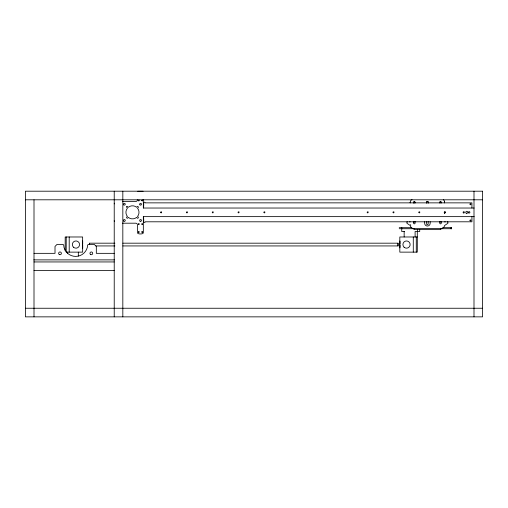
<?xml version="1.0" encoding="UTF-8"?>
<svg xmlns="http://www.w3.org/2000/svg" width="508" height="508" viewBox="0 0 508 508"><rect width="100%" height="100%" fill="white"/><g stroke="black" fill="none" stroke-linecap="round" stroke-linejoin="round"><path stroke-width="0.76" d="M82.645 244.119L82.645 240.976L82.658 244.056M399.828 244.119L399.828 240.976L399.84 244.056M399.834 247.409L399.84 244.996L399.834 247.885M89.535 243.23L89.535 244.558L89.535 243.18L114.91 243.18M122.841 245.936L398.005 245.936L398.005 245.529L398.005 243.18L122.841 243.18M398.005 245.936L398.005 243.23M444.627 202.768L444.589 201.727M410.197 202.87L410.229 202.26M137.693 191.256L143.116 191.256M25.4 199.803L482.6 199.803M122.371 201.473L135.757 201.473A1.721 1.721 0 0 0 137.477 199.752M474.199 208.032L143.332 208.032L143.332 199.473M474.199 216.637L143.332 216.637L143.332 232.975C143.129 234.315 137.738 234.309 137.477 232.975L137.477 224.917A1.721 1.721 0 0 0 135.757 223.196L122.396 223.196M407.441 221.901L406.927 221.901L406.927 223.279L410.235 225.495A3.74 3.74 0 0 0 413.918 228.587L440.906 228.587A3.74 3.74 0 0 0 444.589 225.495L447.897 223.279L447.897 221.901L447.383 221.901M409.512 221.901L410.197 221.901M444.627 221.901L445.313 221.901M399.212 227.686L411.543 227.686M442.805 227.686L451.631 227.686M399.212 228.721L414.357 228.721M440.538 228.721L451.631 228.721M404.628 231.508L401.72 231.508L401.796 227.686M417.297 236.982L399.821 236.982L399.821 252.133L417.297 252.133L417.297 231.508M95.879 245.936L114.91 245.936M34.004 253.34L55.01 253.34L55.01 246.437L57.074 244.373L62.928 244.373L63.703 245.053L64.027 247.491A12.052 12.052 0 0 0 87.3 247.491L87.624 245.053L88.405 244.373L94.253 244.373L96.323 246.437L96.323 253.34L114.224 253.34M33.788 259.88L114.44 259.88M34.004 261.944L114.249 261.944M34.004 270.548L114.224 270.548M25.4 308.248L482.6 308.248M444.627 213.119L444.506 213.068A3.442 3.442 0 0 0 444.163 212.236M473.996 191.199L473.996 316.859M471.926 208.032L471.926 202.863L145.161 202.863A0.686 0.686 0 0 0 144.475 202.178A0.686 0.686 0 0 0 143.783 202.863L143.612 208.032M471.926 216.637L471.926 221.799L145.161 221.799A0.686 0.686 0 0 1 144.475 222.491A0.686 0.686 0 0 1 143.783 221.799L143.612 216.637M451.568 227.686L451.568 228.721L451.485 227.686M451.377 227.686L451.377 228.721M451.25 227.686L451.314 228.721M451.117 227.686L451.117 228.721M444.627 202.07L444.627 202.87M444.627 211.633L444.627 213.481M441.255 221.602L441.255 223.082A0.756 0.756 0 0 1 440.493 223.838A0.756 0.756 0 0 1 439.738 223.082L439.738 221.602M440.836 228.587L440.836 229.622L413.988 229.622L413.988 228.587M430.168 221.723L430.168 223.279A2.756 2.756 0 0 1 427.412 226.028A2.756 2.756 0 0 1 424.656 223.279L424.656 221.723M428.168 221.583L428.168 223.939A0.756 0.756 0 0 1 427.412 224.701A0.756 0.756 0 0 1 426.656 223.939L426.656 221.583M419.71 229.419L419.71 231.508L415.106 231.508L415.106 236.982M417.519 229.419L417.519 231.508M416.274 236.982L416.274 252.133M415.087 221.602L415.087 223.082A0.756 0.756 0 0 1 414.331 223.838A0.756 0.756 0 0 1 413.575 223.082L413.575 221.602M413.283 236.982L413.283 252.133M404.152 231.508L404.152 236.982M122.828 191.199L122.828 316.859M114.224 191.199L114.224 316.859M78.327 252.133L78.327 256.045M69.202 236.982L69.202 252.133M67.373 252.133L67.373 253.695M66.205 236.982L66.205 252.133L82.664 252.133L82.639 236.982L65.183 236.982L65.183 250.615M34.004 199.803L34.004 316.859M443.313 199.612A3.74 3.74 0 0 1 444.589 201.828M410.197 202.768A4.153 4.153 0 0 1 412.026 199.326M413.83 202.997A0.756 0.756 0 0 1 413.76 201.924A0.756 0.756 0 0 1 414.826 201.854A0.756 0.756 0 0 1 414.903 202.921M439.96 202.959A0.756 0.756 0 0 1 439.96 201.886A0.756 0.756 0 0 1 441.033 201.886A0.756 0.756 0 0 1 441.033 202.959M426.758 203.029A0.927 0.927 0 0 1 426.758 201.714A0.927 0.927 0 0 1 428.073 201.714A0.927 0.927 0 0 1 428.073 203.029M410.82 225.044A3.74 3.74 0 0 1 410.553 224.593M441.033 221.723A0.756 0.756 0 0 1 439.96 221.723M414.865 221.723A0.756 0.756 0 0 1 413.791 221.723M413.702 202.946A0.756 0.756 0 0 1 413.855 201.936A0.756 0.756 0 0 1 414.877 202A0.756 0.756 0 0 1 414.903 203.029M439.839 202.908A0.756 0.756 0 0 1 440.493 201.771A0.756 0.756 0 0 1 441.154 202.908M426.606 202.94A0.927 0.927 0 0 1 427.412 201.549A0.927 0.927 0 0 1 428.219 202.94M114.529 221.501A1.035 1.035 0 0 1 114.224 220.77M114.224 203.899A1.035 1.035 0 0 1 114.529 203.168M82.658 244.996L82.652 248.139L82.645 245.066M126.536 206.839L127.425 208.166A6.541 6.541 0 0 0 127.432 216.503C125.317 217.329 127.514 219.456 128.321 217.386A6.541 6.541 0 0 0 136.639 217.373C137.471 219.488 139.592 217.291 137.522 216.484A6.541 6.541 0 0 0 137.509 208.166C139.624 207.334 137.427 205.213 136.62 207.277A6.541 6.541 0 0 0 128.302 207.296L127.292 206.4L126.536 206.839M138.335 200.355C139.008 202.457 139.967 198.869 138.335 200.355M138.335 224.003C139.008 226.111 139.967 222.523 138.335 224.003M141.776 200.355C142.45 202.457 143.408 198.869 141.776 200.355M138.335 231.921C139.008 234.029 139.967 230.441 138.335 231.921M141.776 224.003C142.45 226.111 143.408 222.523 141.776 224.003M141.776 231.921C142.45 234.029 143.408 230.441 141.776 231.921M160.617 212.173C161.379 214.541 162.458 210.502 160.617 212.173M186.442 212.173C187.198 214.541 188.278 210.502 186.442 212.173M212.261 212.173C213.017 214.541 214.103 210.502 212.261 212.173M238.081 212.173C238.843 214.541 239.922 210.502 238.081 212.173M263.9 212.173C264.662 214.541 265.741 210.502 263.9 212.173M367.182 212.173C367.944 214.541 369.024 210.502 367.182 212.173M393.008 212.173C393.764 214.541 394.849 210.502 393.008 212.173M418.827 212.173C419.583 214.541 420.668 210.502 418.827 212.173M444.646 212.173C445.408 214.541 446.488 210.502 444.646 212.173M469.951 204.083C470.713 206.451 471.792 202.413 469.951 204.083M469.951 220.262C470.713 222.631 471.792 218.592 469.951 220.262M482.6 191.199L25.4 191.199L25.4 316.859L482.6 316.859L482.6 191.199M404.108 247.244A3.613 3.613 0 0 0 410.064 245.313A3.613 3.613 0 0 0 405.416 241.122A3.613 3.613 0 0 0 404.108 247.244M59.309 254.527A1.378 1.378 0 0 0 61.379 253.34A1.378 1.378 0 0 0 59.309 252.146A1.378 1.378 0 0 0 59.309 254.527M90.64 254.527A1.378 1.378 0 0 0 92.704 253.34A1.378 1.378 0 0 0 90.64 252.146A1.378 1.378 0 0 0 90.64 254.527M73.533 247.244A3.613 3.613 0 0 0 79.489 245.313A3.613 3.613 0 0 0 74.835 241.122A3.613 3.613 0 0 0 73.533 247.244M123.914 221.215A0.895 0.895 0 0 0 125.26 220.44A0.895 0.895 0 0 0 123.914 219.666A0.895 0.895 0 0 0 123.914 221.215M139.948 204.857A0.895 0.895 0 0 0 141.44 204.457A0.895 0.895 0 0 0 140.348 203.359A0.895 0.895 0 0 0 139.948 204.857M123.73 204.857A0.895 0.895 0 0 0 125.228 204.457A0.895 0.895 0 0 0 124.13 203.359A0.895 0.895 0 0 0 123.73 204.857M140.132 221.215A0.895 0.895 0 0 0 141.472 220.44A0.895 0.895 0 0 0 140.132 219.666A0.895 0.895 0 0 0 140.132 221.215M463.436 212.903A0.654 0.654 0 0 0 464.414 212.331A0.654 0.654 0 0 0 463.436 211.766A0.654 0.654 0 0 0 463.436 212.903M468.801 212.96A0.724 0.724 0 0 0 469.887 212.331A0.724 0.724 0 0 0 468.801 211.709A0.724 0.724 0 0 0 468.801 212.96M466.255 213.214A1.016 1.016 0 0 0 467.779 212.331A1.016 1.016 0 0 0 466.255 211.455A1.016 1.016 0 0 0 466.255 213.214"/></g></svg>
